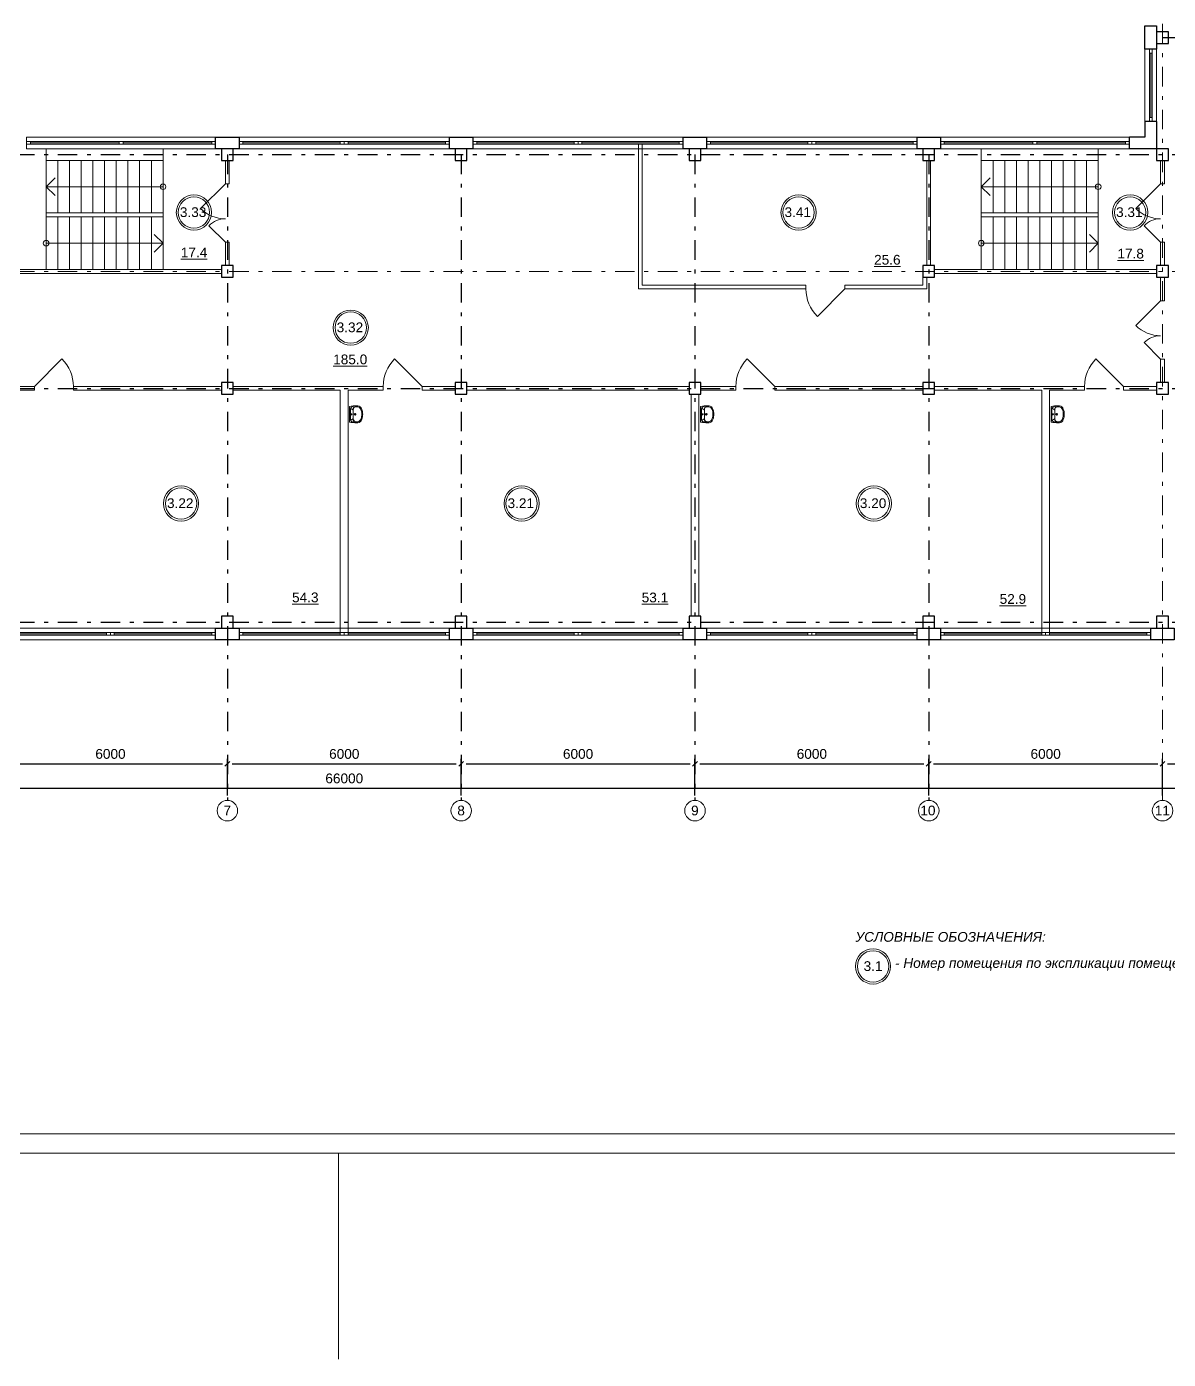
# Model space of a CAD drawing. Header units: metres. Extents: x -306 to 273, y -329 to 512.
# Drawn here: x 217.88 to 247.18, y 369.86 to 404.06 of the extents above; entities that cross this region are included whole.
import ezdxf
from ezdxf.enums import TextEntityAlignment as Align

# ---------------------------------------------------------------- set-up
doc = ezdxf.new("R2010")
doc.units = ezdxf.units.M
doc.header["$MEASUREMENT"] = 0
doc.linetypes.add('( Dashdot )', pattern=[1.001, 0.5, -0.25, 0.001, -0.25])
doc.layers.get('DEFPOINTS').update_dxf_attribs({"lineweight": 0})
doc.layers.add('Level 50', color=7, linetype='Continuous', lineweight=0)
doc.styles.add('Arial', font='ariali.ttf')
doc.styles.add('Standard_0', font='arial.ttf')
doc.styles.add('Style-Arial', font='arial.ttf')
doc.dimstyles.get("Standard").update_dxf_attribs({"dimtxt": 0.00018, "dimasz": 0.00018, "dimexe": 0.0002, "dimexo": 0.0625, "dimgap": 9e-05, "dimtad": 0, "dimtih": 1, "dimtoh": 1, "dimdec": 4, "dimlfac": 1000, "dimzin": 0, "dimdsep": 46, "dimtxsty": 'Standard_0', "dimcen": 9e-05, "dimadec": 0, "dimazin": 0, "dimtfac": 1, "dimtdec": 4, "dimtofl": 0, "dimtmove": 0, "dimatfit": 0, "dimfxl": 0.01, "dimfxlon": 1, "dimtolj": 1, "dimtzin": 0, "dimarcsym": 0})

# ---------------------------------------------------------------- blocks, each defined once
blk = doc.blocks.new('*U1656')
at = {"color": 7, "linetype": 'Continuous', "lineweight": 0}
blk.add_line((1.25, 0), (-1.25, 0), dxfattribs=at)
at = {"color": 7, "linetype": 'Continuous', "lineweight": 13, "flags": 128}
for points in [[(-1.35, 0.035), (-1.25, 0.035), (-1.25, -0.035), (-1.35, -0.035), (-1.35, 0.035)], [(1.25, 0.035), (1.35, 0.035), (1.35, -0.035), (1.25, -0.035), (1.25, 0.035)]]:
    blk.add_lwpolyline(points, close=True, dxfattribs=at)
at = {"color": 7, "linetype": 'Continuous', "lineweight": 0, "flags": 128}
blk.add_lwpolyline([(-1.25, 0.035), (1.25, 0.035), (1.25, -0.035), (-1.25, -0.035), (-1.25, 0.035)], close=True, dxfattribs=at)
blk = doc.blocks.new('*U1657')
at = {"color": 7, "linetype": 'Continuous', "lineweight": 0}
blk.add_line((1.25, 0.001), (-1.25, -0.001), dxfattribs=at)
at = {"color": 7, "linetype": 'Continuous', "lineweight": 13, "flags": 128}
for points in [[(-1.35, 0.034), (-1.25, 0.034), (-1.25, -0.036), (-1.35, -0.036), (-1.35, 0.034)], [(1.25, 0.036), (1.35, 0.036), (1.35, -0.034), (1.25, -0.034), (1.25, 0.036)]]:
    blk.add_lwpolyline(points, close=True, dxfattribs=at)
at = {"color": 7, "linetype": 'Continuous', "lineweight": 0, "flags": 128}
blk.add_lwpolyline([(-1.25, 0.034), (1.25, 0.036), (1.25, -0.034), (-1.25, -0.036), (-1.25, 0.034)], close=True, dxfattribs=at)
blk = doc.blocks.new('_Oblique-1')
at = {"color": 0, "linetype": 'ByBlock', "lineweight": -2}
blk.add_line((0.5, 0.5), (-0.5, -0.5), dxfattribs=at)
blk = doc.blocks.new('*D2302')
at = {"color": 0, "linetype": 'Continuous', "lineweight": -2, "transparency": 16777216}
for p, q in [((193.031, 384.331), (193.031, 384.642)), ((193.156, 384.517), (258.906, 384.517)), ((259.031, 384.331), (259.031, 384.642))]:
    blk.add_line(p, q, dxfattribs=at)
at = {"layer": 'DEFPOINTS', "color": 0, "linetype": 'Continuous', "lineweight": 0, "transparency": 16777216}
for p in [(259.031, 384.517), (193.031, 384.206), (259.031, 384.206)]:
    blk.add_point(p, dxfattribs=at)
at = {"color": 0, "linetype": 'Continuous', "lineweight": -2, "transparency": 16777216, "xscale": 0.125, "yscale": 0.125, "zscale": 0.125, "rotation": 180}
blk.add_blockref('_Oblique-1', (193.031, 384.517), dxfattribs=at)
at = {"color": 0, "linetype": 'Continuous', "lineweight": -2, "transparency": 16777216, "xscale": 0.125, "yscale": 0.125, "zscale": 0.125}
blk.add_blockref('_Oblique-1', (259.031, 384.517), dxfattribs=at)
at = {"color": 0, "linetype": 'Continuous', "lineweight": 0, "transparency": 16777216, "insert": (226.031, 384.769), "char_height": 0.25, "attachment_point": 5, "style": 'Style-Arial'}
blk.add_mtext('\\A1;66000', dxfattribs=at)
blk = doc.blocks.new('*U1659')
at = {"color": 7, "linetype": 'Continuous', "lineweight": 0}
for p in [(-0.227, 0.114), (0.227, 0.114)]:
    blk.add_line(p, (0, -0.114), dxfattribs=at)
blk = doc.blocks.new('*U1796')
at = {"color": 7, "linetype": 'Continuous', "lineweight": 13}
for radius in [0.452, 0.402]:
    blk.add_circle((0, 0), radius, dxfattribs=at)
at = {"color": 7, "linetype": 'Continuous', "lineweight": 13, "style": 'Style-Arial'}
blk.add_text('3.1', height=0.25, dxfattribs=at).set_placement((-0.242, 0.133), align=Align.TOP_LEFT)
blk = doc.blocks.new('*U1671')
at = {"color": 7, "linetype": 'Continuous', "lineweight": 0}
for p, q in [((-0.05, 0), (-2.325, 0)), ((2.325, 0), (0.05, 0))]:
    blk.add_line(p, q, dxfattribs=at)
at = {"color": 7, "linetype": 'Continuous', "lineweight": 0, "flags": 128}
for points in [[(-2.425, 0.15), (2.425, 0.15), (2.425, -0.15), (-2.425, -0.15), (-2.425, 0.15)], [(-2.325, 0.035), (2.325, 0.035), (2.325, -0.035), (-2.325, -0.035), (-2.325, 0.035)]]:
    blk.add_lwpolyline(points, close=True, dxfattribs=at)
at = {"color": 7, "linetype": 'Continuous', "lineweight": 13, "flags": 128}
for points in [[(-2.425, 0.035), (-2.325, 0.035), (-2.325, -0.035), (-2.425, -0.035), (-2.425, 0.035)], [(-0.05, 0.035), (0.05, 0.035), (0.05, -0.035), (-0.05, -0.035), (-0.05, 0.035)], [(2.325, 0.035), (2.425, 0.035), (2.425, -0.035), (2.325, -0.035), (2.325, 0.035)]]:
    blk.add_lwpolyline(points, close=True, dxfattribs=at)
blk = doc.blocks.new('*U1662')
at = {"color": 7, "linetype": 'Continuous', "lineweight": 0}
blk.add_line((0, -34.987), (0, -29.7), dxfattribs=at)
at = {"color": 7, "linetype": 'Continuous', "lineweight": 0, "flags": 128}
blk.add_lwpolyline([(42.05, 29.7), (42.05, -29.7), (-42.05, -29.7), (-42.05, 29.7), (42.05, 29.7)], close=True, dxfattribs=at)
at = {"layer": 'Level 50', "color": 7, "linetype": 'Continuous', "lineweight": 13}
blk.add_line((41.55, -29.2), (-41.25, -29.2), dxfattribs=at)
blk = doc.blocks.new('*U1843')
at = {"color": 7, "linetype": 'Continuous', "lineweight": 13}
for radius in [0.452, 0.402]:
    blk.add_circle((0, 0), radius, dxfattribs=at)
at = {"color": 7, "linetype": 'Continuous', "lineweight": 13, "style": 'Style-Arial'}
blk.add_text('3.20', height=0.25, dxfattribs=at).set_placement((-0.361, 0.133), align=Align.TOP_LEFT)
blk = doc.blocks.new('*U1844')
at = {"color": 7, "linetype": 'Continuous', "lineweight": 13}
for radius in [0.452, 0.402]:
    blk.add_circle((0, 0), radius, dxfattribs=at)
at = {"color": 7, "linetype": 'Continuous', "lineweight": 13, "style": 'Style-Arial'}
blk.add_text('3.21', height=0.25, dxfattribs=at).set_placement((-0.361, 0.133), align=Align.TOP_LEFT)
blk = doc.blocks.new('*U1845')
at = {"color": 7, "linetype": 'Continuous', "lineweight": 13}
for radius in [0.452, 0.402]:
    blk.add_circle((0, 0), radius, dxfattribs=at)
at = {"color": 7, "linetype": 'Continuous', "lineweight": 13, "style": 'Style-Arial'}
blk.add_text('3.22', height=0.25, dxfattribs=at).set_placement((-0.361, 0.133), align=Align.TOP_LEFT)
blk = doc.blocks.new('*U1866')
at = {"color": 7, "linetype": 'Continuous', "lineweight": 13}
for radius in [0.452, 0.402]:
    blk.add_circle((0, 0), radius, dxfattribs=at)
at = {"color": 7, "linetype": 'Continuous', "lineweight": 13, "style": 'Style-Arial'}
blk.add_text('3.31', height=0.25, dxfattribs=at).set_placement((-0.361, 0.133), align=Align.TOP_LEFT)
blk = doc.blocks.new('*U1867')
at = {"color": 7, "linetype": 'Continuous', "lineweight": 13}
for radius in [0.452, 0.402]:
    blk.add_circle((0, 0), radius, dxfattribs=at)
at = {"color": 7, "linetype": 'Continuous', "lineweight": 13, "style": 'Style-Arial'}
blk.add_text('3.32', height=0.25, dxfattribs=at).set_placement((-0.361, 0.133), align=Align.TOP_LEFT)
blk = doc.blocks.new('*U1868')
at = {"color": 7, "linetype": 'Continuous', "lineweight": 13}
for radius in [0.452, 0.402]:
    blk.add_circle((0, 0), radius, dxfattribs=at)
at = {"color": 7, "linetype": 'Continuous', "lineweight": 13, "style": 'Style-Arial'}
blk.add_text('3.33', height=0.25, dxfattribs=at).set_placement((-0.361, 0.133), align=Align.TOP_LEFT)
blk = doc.blocks.new('*U1876')
at = {"color": 7, "linetype": 'Continuous', "lineweight": 13}
for radius in [0.452, 0.402]:
    blk.add_circle((0, 0), radius, dxfattribs=at)
at = {"color": 7, "linetype": 'Continuous', "lineweight": 13, "style": 'Style-Arial'}
blk.add_text('3.41', height=0.25, dxfattribs=at).set_placement((-0.361, 0.133), align=Align.TOP_LEFT)
blk = doc.blocks.new('*U1890')
at = {"color": 7, "linetype": 'Continuous', "lineweight": 13}
for p, q in [((0.318, 0.75), (-0.318, 0.114)), ((0.318, -0.75), (-0.106, -0.326))]:
    blk.add_line(p, q, dxfattribs=at)
at = {"color": 7, "linetype": 'Continuous', "lineweight": 0}
for centre, radius, start, end in [((0.318, 0.75), 0.9, 225, 270), ((0.318, -0.75), 0.6, 90, 135)]:
    blk.add_arc(centre, radius, start, end, dxfattribs=at)
blk = doc.blocks.new('*U1888')
at = {"color": 7, "lineweight": 13}
blk.add_line((-0.5, 0.354), (0.207, -0.354), dxfattribs=at)
at = {"color": 7, "lineweight": 0}
blk.add_arc((-0.5, 0.354), 1, 315, 360, dxfattribs=at)
blk = doc.blocks.new('ум9')
at = {"color": 252, "lineweight": 13}
for p, q in [((0.317, 0), (-0.317, 0)), ((-0.237, -0.059), (-0.19, -0.143)), ((0.228, -0.039), (-0.228, -0.039)), ((0.185, -0.156), (-0.171, -0.156)), ((0.046, -0.234), (-0.046, -0.234)), ((0.035, -0.08), (-0.035, -0.08)), ((0, -0.115), (0, -0.045)), ((0, -0.189), (0, -0.28)), ((0.237, -0.059), (0.19, -0.143))]:
    blk.add_line(p, q, dxfattribs=at)
for centre, radius in [((0, -0.234), 0.0351), ((0, -0.08), 0.0221), ((0, -0.234), 0.0221)]:
    blk.add_circle(centre, radius, dxfattribs=at)
for centre, radius, start, end in [((1.163, -0.334), 1.518, 167.3206, 178.6525), ((-0.135, -0.304), 0.22, 178.312, 234.1043), ((-0.355, -0.298), 0.00065, 358.312, 358.6525), ((0.089, -0.267), 0.429, 154.5977, 180.3349), ((-0.317, -0.001), 0.00065, 90, 167.3206), ((-0.135, -0.303), 0.18, 141.0504, 245.2718), ((-0.228, -0.117), 0.078, 90, 154.5977), ((-0.135, -0.303), 0.193, 141.0504, 147.7493), ((-0.181, -0.302), 0.159, 98.7111, 129.9424), ((-0.181, -0.302), 0.146, 86.1548, 129.9424), ((-0.035, -0.093), 0.452, 239.6448, 267.5368), ((-0.035, -0.093), 0.413, 244.8898, 267.5368), ((0, 0.104), 0.65, 265.1692, 274.8308), ((0, 0.104), 0.611, 265.1692, 274.8308), ((0.035, -0.093), 0.413, 272.4632, 300.3552), ((0.035, -0.093), 0.452, 272.4632, 300.3552), ((0.181, -0.302), 0.146, 50.0576, 93.8452), ((0.181, -0.302), 0.159, 50.0576, 81.2889), ((0.135, -0.303), 0.18, 294.7282, 38.9496), ((0.228, -0.117), 0.078, 25.4023, 90), ((0.135, -0.304), 0.22, 305.8957, 1.688), ((0.135, -0.303), 0.193, 32.2507, 38.9496), ((-0.089, -0.267), 0.429, 359.6651, 25.4023), ((0.317, -0.001), 0.00065, 12.6794, 90), ((-1.163, -0.334), 1.518, 1.3475, 12.6794), ((0.355, -0.298), 0.00065, 181.3475, 181.688)]:
    blk.add_arc(centre, radius, start, end, dxfattribs=at)
blk = doc.blocks.new('*D2541')
at = {"color": 0, "linetype": 'Continuous', "lineweight": -2, "transparency": 16777216}
for p, q in [((217.031, 384.331), (217.031, 385.269)), ((217.156, 385.144), (222.906, 385.144)), ((223.031, 384.331), (223.031, 385.269))]:
    blk.add_line(p, q, dxfattribs=at)
at = {"layer": 'DEFPOINTS', "color": 0, "linetype": 'Continuous', "lineweight": 0, "transparency": 16777216}
for p in [(223.031, 385.144), (217.031, 384.206), (223.031, 384.206)]:
    blk.add_point(p, dxfattribs=at)
at = {"color": 0, "linetype": 'Continuous', "lineweight": -2, "transparency": 16777216, "xscale": 0.125, "yscale": 0.125, "zscale": 0.125, "rotation": 180}
blk.add_blockref('_Oblique-1', (217.031, 385.144), dxfattribs=at)
at = {"color": 0, "linetype": 'Continuous', "lineweight": -2, "transparency": 16777216, "xscale": 0.125, "yscale": 0.125, "zscale": 0.125}
blk.add_blockref('_Oblique-1', (223.031, 385.144), dxfattribs=at)
at = {"color": 0, "linetype": 'Continuous', "lineweight": 0, "transparency": 16777216, "insert": (220.031, 385.397), "char_height": 0.25, "attachment_point": 5, "style": 'Style-Arial'}
blk.add_mtext('\\A1;6000', dxfattribs=at)
blk = doc.blocks.new('*D2542')
at = {"color": 0, "linetype": 'Continuous', "lineweight": -2, "transparency": 16777216}
for p, q in [((223.031, 384.331), (223.031, 385.269)), ((223.156, 385.144), (228.906, 385.144)), ((229.031, 384.331), (229.031, 385.269))]:
    blk.add_line(p, q, dxfattribs=at)
at = {"layer": 'DEFPOINTS', "color": 0, "linetype": 'Continuous', "lineweight": 0, "transparency": 16777216}
for p in [(229.031, 385.144), (223.031, 384.206), (229.031, 384.206)]:
    blk.add_point(p, dxfattribs=at)
at = {"color": 0, "linetype": 'Continuous', "lineweight": -2, "transparency": 16777216, "xscale": 0.125, "yscale": 0.125, "zscale": 0.125, "rotation": 180}
blk.add_blockref('_Oblique-1', (223.031, 385.144), dxfattribs=at)
at = {"color": 0, "linetype": 'Continuous', "lineweight": -2, "transparency": 16777216, "xscale": 0.125, "yscale": 0.125, "zscale": 0.125}
blk.add_blockref('_Oblique-1', (229.031, 385.144), dxfattribs=at)
at = {"color": 0, "linetype": 'Continuous', "lineweight": 0, "transparency": 16777216, "insert": (226.031, 385.397), "char_height": 0.25, "attachment_point": 5, "style": 'Style-Arial'}
blk.add_mtext('\\A1;6000', dxfattribs=at)
blk = doc.blocks.new('*D2543')
at = {"color": 0, "linetype": 'Continuous', "lineweight": -2, "transparency": 16777216}
for p, q in [((229.031, 384.331), (229.031, 385.269)), ((229.156, 385.144), (234.906, 385.144)), ((235.031, 384.331), (235.031, 385.269))]:
    blk.add_line(p, q, dxfattribs=at)
at = {"layer": 'DEFPOINTS', "color": 0, "linetype": 'Continuous', "lineweight": 0, "transparency": 16777216}
for p in [(235.031, 385.144), (229.031, 384.206), (235.031, 384.206)]:
    blk.add_point(p, dxfattribs=at)
at = {"color": 0, "linetype": 'Continuous', "lineweight": -2, "transparency": 16777216, "xscale": 0.125, "yscale": 0.125, "zscale": 0.125, "rotation": 180}
blk.add_blockref('_Oblique-1', (229.031, 385.144), dxfattribs=at)
at = {"color": 0, "linetype": 'Continuous', "lineweight": -2, "transparency": 16777216, "xscale": 0.125, "yscale": 0.125, "zscale": 0.125}
blk.add_blockref('_Oblique-1', (235.031, 385.144), dxfattribs=at)
at = {"color": 0, "linetype": 'Continuous', "lineweight": 0, "transparency": 16777216, "insert": (232.031, 385.397), "char_height": 0.25, "attachment_point": 5, "style": 'Style-Arial'}
blk.add_mtext('\\A1;6000', dxfattribs=at)
blk = doc.blocks.new('*D2544')
at = {"color": 0, "linetype": 'Continuous', "lineweight": -2, "transparency": 16777216}
for p, q in [((235.031, 384.331), (235.031, 385.269)), ((235.156, 385.144), (240.906, 385.144)), ((241.031, 384.331), (241.031, 385.269))]:
    blk.add_line(p, q, dxfattribs=at)
at = {"layer": 'DEFPOINTS', "color": 0, "linetype": 'Continuous', "lineweight": 0, "transparency": 16777216}
for p in [(241.031, 385.144), (235.031, 384.206), (241.031, 384.206)]:
    blk.add_point(p, dxfattribs=at)
at = {"color": 0, "linetype": 'Continuous', "lineweight": -2, "transparency": 16777216, "xscale": 0.125, "yscale": 0.125, "zscale": 0.125, "rotation": 180}
blk.add_blockref('_Oblique-1', (235.031, 385.144), dxfattribs=at)
at = {"color": 0, "linetype": 'Continuous', "lineweight": -2, "transparency": 16777216, "xscale": 0.125, "yscale": 0.125, "zscale": 0.125}
blk.add_blockref('_Oblique-1', (241.031, 385.144), dxfattribs=at)
at = {"color": 0, "linetype": 'Continuous', "lineweight": 0, "transparency": 16777216, "insert": (238.031, 385.397), "char_height": 0.25, "attachment_point": 5, "style": 'Style-Arial'}
blk.add_mtext('\\A1;6000', dxfattribs=at)
blk = doc.blocks.new('*D2545')
at = {"color": 0, "linetype": 'Continuous', "lineweight": -2, "transparency": 16777216}
for p, q in [((241.031, 384.331), (241.031, 385.269)), ((241.156, 385.144), (246.906, 385.144)), ((247.031, 384.331), (247.031, 385.269))]:
    blk.add_line(p, q, dxfattribs=at)
at = {"layer": 'DEFPOINTS', "color": 0, "linetype": 'Continuous', "lineweight": 0, "transparency": 16777216}
for p in [(247.031, 385.144), (241.031, 384.206), (247.031, 384.206)]:
    blk.add_point(p, dxfattribs=at)
at = {"color": 0, "linetype": 'Continuous', "lineweight": -2, "transparency": 16777216, "xscale": 0.125, "yscale": 0.125, "zscale": 0.125, "rotation": 180}
blk.add_blockref('_Oblique-1', (241.031, 385.144), dxfattribs=at)
at = {"color": 0, "linetype": 'Continuous', "lineweight": -2, "transparency": 16777216, "xscale": 0.125, "yscale": 0.125, "zscale": 0.125}
blk.add_blockref('_Oblique-1', (247.031, 385.144), dxfattribs=at)
at = {"color": 0, "linetype": 'Continuous', "lineweight": 0, "transparency": 16777216, "insert": (244.031, 385.397), "char_height": 0.25, "attachment_point": 5, "style": 'Style-Arial'}
blk.add_mtext('\\A1;6000', dxfattribs=at)
blk = doc.blocks.new('*D2546')
at = {"color": 0, "linetype": 'Continuous', "lineweight": -2, "transparency": 16777216}
for p, q in [((247.031, 384.331), (247.031, 385.269)), ((247.156, 385.144), (249.906, 385.144)), ((250.031, 384.331), (250.031, 385.269))]:
    blk.add_line(p, q, dxfattribs=at)
at = {"layer": 'DEFPOINTS', "color": 0, "linetype": 'Continuous', "lineweight": 0, "transparency": 16777216}
for p in [(250.031, 385.144), (247.031, 384.206), (250.031, 384.206)]:
    blk.add_point(p, dxfattribs=at)
at = {"color": 0, "linetype": 'Continuous', "lineweight": -2, "transparency": 16777216, "xscale": 0.125, "yscale": 0.125, "zscale": 0.125, "rotation": 180}
blk.add_blockref('_Oblique-1', (247.031, 385.144), dxfattribs=at)
at = {"color": 0, "linetype": 'Continuous', "lineweight": -2, "transparency": 16777216, "xscale": 0.125, "yscale": 0.125, "zscale": 0.125}
blk.add_blockref('_Oblique-1', (250.031, 385.144), dxfattribs=at)
at = {"color": 0, "linetype": 'Continuous', "lineweight": 0, "transparency": 16777216, "insert": (248.531, 385.397), "char_height": 0.25, "attachment_point": 5, "style": 'Style-Arial'}
blk.add_mtext('\\A1;3000', dxfattribs=at)

msp = doc.modelspace()

# ---------------------------------------------------------------- linework, layer by layer
at = {"color": 1, "linetype": '( Dashdot )', "lineweight": 0}
for p, q in [((247.03122933, 432.72924535), (247.03122933, 384.20583039)), ((190.07964142, 397.77924535), (261.97964142, 397.77924535))]:
    msp.add_line(p, q, dxfattribs=at)
at = {"color": 1, "linetype": '( Dashdot )'}
for p, q in [((247.03122933, 403.77924535), (261.97964142, 403.77924535)), ((190.07964142, 400.77924535), (261.97964142, 400.77924535)), ((223.03122933, 400.77924535), (223.03122933, 384.20583039)), ((229.03122933, 400.77924535), (229.03122933, 384.20583039)), ((235.03122933, 400.77924535), (235.03122933, 384.20583039)), ((241.03122933, 400.77924535), (241.03122933, 384.20583039)), ((190.07964142, 394.77924535), (261.97964142, 394.77924535)), ((190.07964142, 388.77924535), (261.97964142, 388.77924535))]:
    msp.add_line(p, q, dxfattribs=at)
at = {"color": 7, "linetype": 'Continuous', "lineweight": 0}
for p, q in [((246.72964142, 401.72924535), (246.72964142, 403.37924535)), ((218.67964142, 399.27924535), (218.67964142, 400.62924535)), ((218.97964142, 399.27924535), (218.97964142, 400.62924535)), ((219.27964142, 399.27924535), (219.27964142, 400.62924535)), ((219.57964142, 399.27924535), (219.57964142, 400.62924535)), ((219.87964142, 399.27924535), (219.87964142, 400.62924535)), ((220.17964142, 399.27924535), (220.17964142, 400.62924535)), ((220.47964142, 399.27924535), (220.47964142, 400.62924535)), ((220.77964142, 399.27924535), (220.77964142, 400.62924535)), ((221.07964142, 399.27924535), (221.07964142, 400.62924535)), ((242.67964142, 399.27924535), (242.67964142, 400.62924535)), ((242.97964142, 399.27924535), (242.97964142, 400.62924535)), ((243.27964142, 399.27924535), (243.27964142, 400.62924535)), ((243.57964142, 399.27924535), (243.57964142, 400.62924535)), ((243.87964142, 399.27924535), (243.87964142, 400.62924535)), ((244.17964142, 399.27924535), (244.17964142, 400.62924535)), ((244.47964142, 399.27924535), (244.47964142, 400.62924535)), ((244.77964142, 399.27924535), (244.77964142, 400.62924535)), ((245.07964142, 399.27924535), (245.07964142, 400.62924535)), ((221.37964142, 399.95424535), (218.37964142, 399.95424535)), ((245.37964142, 399.95424535), (242.37964142, 399.95424535)), ((218.67964142, 397.82924535), (218.67964142, 399.17924535)), ((218.97964142, 397.82924535), (218.97964142, 399.17924535)), ((219.27964142, 397.82924535), (219.27964142, 399.17924535)), ((219.57964142, 397.82924535), (219.57964142, 399.17924535)), ((219.87964142, 397.82924535), (219.87964142, 399.17924535)), ((220.17964142, 397.82924535), (220.17964142, 399.17924535)), ((220.47964142, 397.82924535), (220.47964142, 399.17924535)), ((220.77964142, 397.82924535), (220.77964142, 399.17924535)), ((221.07964142, 397.82924535), (221.07964142, 399.17924535)), ((242.67964142, 397.82924535), (242.67964142, 399.17924535)), ((242.97964142, 397.82924535), (242.97964142, 399.17924535)), ((243.27964142, 397.82924535), (243.27964142, 399.17924535)), ((243.57964142, 397.82924535), (243.57964142, 399.17924535)), ((243.87964142, 397.82924535), (243.87964142, 399.17924535)), ((244.17964142, 397.82924535), (244.17964142, 399.17924535)), ((244.47964142, 397.82924535), (244.47964142, 399.17924535)), ((244.77964142, 397.82924535), (244.77964142, 399.17924535)), ((245.07964142, 397.82924535), (245.07964142, 399.17924535)), ((218.37964142, 398.50424535), (221.37964142, 398.50424535)), ((242.37964142, 398.50424535), (245.37964142, 398.50424535))]:
    msp.add_line(p, q, dxfattribs=at)
at = {"color": 7, "linetype": 'Continuous', "lineweight": 30}
for p in [(246.17964142, 400.92924535), (246.57964142, 401.22924535)]:
    msp.add_line(p, (246.17964142, 401.22924535), dxfattribs=at)
at = {"color": 7, "linetype": 'Continuous', "lineweight": 13}
for p, q in [((217.87964142, 400.92924535), (218.37964142, 400.92924535)), ((218.37964142, 400.62924535), (218.37964142, 400.92924535)), ((221.37964142, 397.82924535), (221.37964142, 400.92924535)), ((222.72964142, 400.92924535), (221.37964142, 400.92924535)), ((242.37964142, 400.92924535), (241.32964142, 400.92924535)), ((242.37964142, 397.82924535), (242.37964142, 400.92924535)), ((245.37964142, 397.82924535), (245.37964142, 400.92924535)), ((245.37964142, 400.92924535), (246.17964142, 400.92924535)), ((218.37964142, 397.84924535), (218.37964142, 400.62924535)), ((222.97964142, 400.02924535), (223.07964142, 400.02924535)), ((247.07964142, 400.02924535), (246.97964142, 400.02924535)), ((221.37964142, 399.27924535), (218.37964142, 399.27924535)), ((245.37964142, 399.27924535), (242.37964142, 399.27924535)), ((245.37964142, 399.27924535), (245.37964142, 399.17924535)), ((222.97964142, 398.52924535), (223.07964142, 398.52924535)), ((247.07964142, 398.52924535), (246.97964142, 398.52924535)), ((237.87964142, 397.42924535), (237.87964142, 397.32924535)), ((238.87964142, 397.42924535), (238.87964142, 397.32924535)), ((240.87964142, 397.62924535), (240.87964142, 397.42924535)), ((240.97964142, 397.62924535), (240.97964142, 397.32924535)), ((247.07964142, 397.02924535), (246.97964142, 397.02924535)), ((247.07964142, 395.52924535), (246.97964142, 395.52924535)), ((218.07964142, 394.82924535), (218.07964142, 394.72924535)), ((219.07964142, 394.82924535), (219.07964142, 394.72924535)), ((227.02964142, 394.82924535), (227.02964142, 394.72924535)), ((228.02964142, 394.82924535), (228.02964142, 394.72924535)), ((236.07964142, 394.82924535), (236.07964142, 394.72924535)), ((237.07964142, 394.82924535), (237.07964142, 394.72924535)), ((245.02964142, 394.82924535), (245.02964142, 394.72924535)), ((246.02964142, 394.82924535), (246.02964142, 394.72924535)), ((229.27964142, 388.32924535), (234.77964142, 388.32924535))]:
    msp.add_line(p, q, dxfattribs=at)
at = {"color": 7, "linetype": 'Continuous', "lineweight": 30, "flags": 128}
for points in [[(246.57964142, 403.47924535), (246.57964142, 404.07924535), (246.87964142, 404.07924535), (246.87964142, 403.47924535), (246.57964142, 403.47924535)], [(246.87964142, 403.92924535), (246.87964142, 403.62924535), (247.17964142, 403.62924535), (247.17964142, 403.92924535), (246.87964142, 403.92924535)], [(223.32964142, 400.92924535), (222.72964142, 400.92924535), (222.72964142, 401.22924535), (223.32964142, 401.22924535), (223.32964142, 400.92924535)], [(229.32964142, 400.92924535), (228.72964142, 400.92924535), (228.72964142, 401.22924535), (229.32964142, 401.22924535), (229.32964142, 400.92924535)], [(235.32964142, 400.92924535), (234.72964142, 400.92924535), (234.72964142, 401.22924535), (235.32964142, 401.22924535), (235.32964142, 400.92924535)], [(241.32964142, 400.92924535), (240.72964142, 400.92924535), (240.72964142, 401.22924535), (241.32964142, 401.22924535), (241.32964142, 400.92924535)], [(222.87964142, 400.92924535), (222.87964142, 400.62924535), (223.17964142, 400.62924535), (223.17964142, 400.92924535), (222.87964142, 400.92924535)], [(228.87964142, 400.92924535), (228.87964142, 400.62924535), (229.17964142, 400.62924535), (229.17964142, 400.92924535), (228.87964142, 400.92924535)], [(234.87964142, 400.92924535), (234.87964142, 400.62924535), (235.17964142, 400.62924535), (235.17964142, 400.92924535), (234.87964142, 400.92924535)], [(240.87964142, 400.92924535), (240.87964142, 400.62924535), (241.17964142, 400.62924535), (241.17964142, 400.92924535), (240.87964142, 400.92924535)], [(246.87964142, 400.92924535), (246.87964142, 400.62924535), (247.17964142, 400.62924535), (247.17964142, 400.92924535), (246.87964142, 400.92924535)], [(222.87964142, 397.92924535), (222.87964142, 397.62924535), (223.17964142, 397.62924535), (223.17964142, 397.92924535), (222.87964142, 397.92924535)], [(240.87964142, 397.92924535), (240.87964142, 397.62924535), (241.17964142, 397.62924535), (241.17964142, 397.92924535), (240.87964142, 397.92924535)], [(246.87964142, 397.92924535), (246.87964142, 397.62924535), (247.17964142, 397.62924535), (247.17964142, 397.92924535), (246.87964142, 397.92924535)], [(222.87964142, 394.92924535), (222.87964142, 394.62924535), (223.17964142, 394.62924535), (223.17964142, 394.92924535), (222.87964142, 394.92924535)], [(228.87964142, 394.92924535), (228.87964142, 394.62924535), (229.17964142, 394.62924535), (229.17964142, 394.92924535), (228.87964142, 394.92924535)], [(234.87964142, 394.92924535), (234.87964142, 394.62924535), (235.17964142, 394.62924535), (235.17964142, 394.92924535), (234.87964142, 394.92924535)], [(240.87964142, 394.92924535), (240.87964142, 394.62924535), (241.17964142, 394.62924535), (241.17964142, 394.92924535), (240.87964142, 394.92924535)], [(246.87964142, 394.92924535), (246.87964142, 394.62924535), (247.17964142, 394.62924535), (247.17964142, 394.92924535), (246.87964142, 394.92924535)], [(222.87964142, 388.92924535), (222.87964142, 388.62924535), (223.17964142, 388.62924535), (223.17964142, 388.92924535), (222.87964142, 388.92924535)], [(228.87964142, 388.92924535), (228.87964142, 388.62924535), (229.17964142, 388.62924535), (229.17964142, 388.92924535), (228.87964142, 388.92924535)], [(234.87964142, 388.92924535), (234.87964142, 388.62924535), (235.17964142, 388.62924535), (235.17964142, 388.92924535), (234.87964142, 388.92924535)], [(240.87964142, 388.92924535), (240.87964142, 388.62924535), (241.17964142, 388.62924535), (241.17964142, 388.92924535), (240.87964142, 388.92924535)], [(246.87964142, 388.92924535), (246.87964142, 388.62924535), (247.17964142, 388.62924535), (247.17964142, 388.92924535), (246.87964142, 388.92924535)], [(223.32964142, 388.32924535), (222.72964142, 388.32924535), (222.72964142, 388.62924535), (223.32964142, 388.62924535), (223.32964142, 388.32924535)], [(229.32964142, 388.32924535), (228.72964142, 388.32924535), (228.72964142, 388.62924535), (229.32964142, 388.62924535), (229.32964142, 388.32924535)], [(235.32964142, 388.32924535), (234.72964142, 388.32924535), (234.72964142, 388.62924535), (235.32964142, 388.62924535), (235.32964142, 388.32924535)], [(241.32964142, 388.32924535), (240.72964142, 388.32924535), (240.72964142, 388.62924535), (241.32964142, 388.62924535), (241.32964142, 388.32924535)], [(247.32964142, 388.32924535), (246.72964142, 388.32924535), (246.72964142, 388.62924535), (247.32964142, 388.62924535), (247.32964142, 388.32924535)]]:
    msp.add_lwpolyline(points, close=True, dxfattribs=at)
at = {"color": 7, "linetype": 'Continuous', "lineweight": 0, "flags": 128}
for points in [[(246.57964142, 403.47924535), (246.57964142, 401.62924535), (246.87964142, 401.62924535), (246.87964142, 403.47924535), (246.57964142, 403.47924535)], [(246.76464142, 403.37924535), (246.69464142, 403.37924535), (246.69464142, 401.72924535), (246.76464142, 401.72924535), (246.76464142, 403.37924535)], [(223.32964142, 401.22924535), (228.72964142, 401.22924535), (228.72964142, 400.92924535), (223.32964142, 400.92924535), (223.32964142, 401.22924535)], [(229.32964142, 401.22924535), (234.72964142, 401.22924535), (234.72964142, 400.92924535), (229.32964142, 400.92924535), (229.32964142, 401.22924535)], [(235.32964142, 401.22924535), (240.72964142, 401.22924535), (240.72964142, 400.92924535), (235.32964142, 400.92924535), (235.32964142, 401.22924535)], [(217.32964142, 388.62924535), (222.72964142, 388.62924535), (222.72964142, 388.32924535), (217.32964142, 388.32924535), (217.32964142, 388.62924535)], [(223.32964142, 388.62924535), (228.72964142, 388.62924535), (228.72964142, 388.32924535), (223.32964142, 388.32924535), (223.32964142, 388.62924535)], [(229.32964142, 388.62924535), (234.72964142, 388.62924535), (234.72964142, 388.32924535), (229.32964142, 388.32924535), (229.32964142, 388.62924535)], [(235.32964142, 388.62924535), (240.72964142, 388.62924535), (240.72964142, 388.32924535), (235.32964142, 388.32924535), (235.32964142, 388.62924535)], [(241.32964142, 388.62924535), (246.72964142, 388.62924535), (246.72964142, 388.32924535), (241.32964142, 388.32924535), (241.32964142, 388.62924535)]]:
    msp.add_lwpolyline(points, close=True, dxfattribs=at)
at = {"color": 7, "linetype": 'Continuous', "lineweight": 13, "flags": 128}
for points in [[(246.69464142, 403.47924535), (246.69464142, 403.37924535), (246.76464142, 403.37924535), (246.76464142, 403.47924535), (246.69464142, 403.47924535)], [(246.69464142, 401.72924535), (246.69464142, 401.62924535), (246.76464142, 401.62924535), (246.76464142, 401.72924535), (246.69464142, 401.72924535)], [(240.97964142, 400.62924535), (240.97964142, 397.92924535), (241.07964142, 397.92924535), (241.07964142, 400.62924535), (240.97964142, 400.62924535)], [(241.17964142, 397.82924535), (246.87964142, 397.82924535), (246.87964142, 397.72924535), (241.17964142, 397.72924535), (241.17964142, 397.82924535)], [(229.17964142, 394.82924535), (234.87964142, 394.82924535), (234.87964142, 394.72924535), (229.17964142, 394.72924535), (229.17964142, 394.82924535)], [(235.12964142, 388.92924535), (235.12964142, 394.62924535), (234.92964142, 394.62924535), (234.92964142, 388.92924535), (235.12964142, 388.92924535)]]:
    msp.add_lwpolyline(points, close=True, dxfattribs=at)
at = {"color": 7, "linetype": 'Continuous', "lineweight": 30, "flags": 128}
for points in [[(246.87964142, 401.62924535), (246.87964142, 400.92924535), (246.17964142, 400.92924535)], [(246.87964142, 401.62924535), (246.57964142, 401.62924535), (246.57964142, 401.22924535)]]:
    msp.add_lwpolyline(points, dxfattribs=at)
at = {"color": 7, "linetype": 'Continuous', "lineweight": 13, "flags": 128}
for points in [[(233.57964142, 401.04424535), (233.57964142, 397.32924535)], [(233.67964142, 401.04424535), (233.67964142, 397.42924535)], [(221.37964142, 400.62924535), (218.37964142, 400.62924535)], [(223.07964142, 400.02924535), (223.07964142, 400.62924535), (222.97964142, 400.62924535), (222.97964142, 400.02924535)], [(245.37964142, 400.62924535), (242.37964142, 400.62924535)], [(247.07964142, 400.02924535), (247.07964142, 400.62924535), (246.97964142, 400.62924535), (246.97964142, 400.02924535)], [(221.37964142, 399.17924535), (218.37964142, 399.17924535)], [(245.37964142, 399.17924535), (242.37964142, 399.17924535)], [(222.97964142, 398.52924535), (222.97964142, 397.92924535), (223.07964142, 397.92924535), (223.07964142, 398.52924535)], [(246.97964142, 398.52924535), (246.97964142, 397.92924535), (247.07964142, 397.92924535), (247.07964142, 398.52924535)], [(222.87964142, 397.82924535), (217.17964142, 397.82924535), (217.17964142, 397.72924535), (222.87964142, 397.72924535)], [(237.87964142, 397.42924535), (233.67964142, 397.42924535)], [(240.87964142, 397.42924535), (238.87964142, 397.42924535)], [(246.97964142, 397.02924535), (246.97964142, 397.62924535), (247.07964142, 397.62924535), (247.07964142, 397.02924535)], [(237.87964142, 397.32924535), (233.57964142, 397.32924535)], [(240.97964142, 397.32924535), (238.87964142, 397.32924535)], [(247.07964142, 395.52924535), (247.07964142, 394.92924535), (246.97964142, 394.92924535), (246.97964142, 395.52924535)], [(218.07964142, 394.72924535), (217.17964142, 394.72924535), (217.17964142, 394.82924535), (218.07964142, 394.82924535)], [(219.07964142, 394.82924535), (222.87964142, 394.82924535), (222.87964142, 394.72924535), (219.07964142, 394.72924535)], [(225.92964142, 394.72924535), (223.17964142, 394.72924535), (223.17964142, 394.82924535), (227.02964142, 394.82924535)], [(225.92964142, 394.72924535), (225.92964142, 388.51424535), (226.12964142, 388.51424535), (226.12964142, 394.72924535)], [(227.02964142, 394.72924535), (226.12964142, 394.72924535)], [(228.02964142, 394.82924535), (228.87964142, 394.82924535), (228.87964142, 394.72924535), (228.02964142, 394.72924535)], [(236.07964142, 394.72924535), (235.17964142, 394.72924535), (235.17964142, 394.82924535), (236.07964142, 394.82924535)], [(237.07964142, 394.82924535), (240.87964142, 394.82924535), (240.87964142, 394.72924535), (237.07964142, 394.72924535)], [(243.92964142, 394.72924535), (241.17964142, 394.72924535), (241.17964142, 394.82924535), (245.02964142, 394.82924535)], [(243.92964142, 394.72924535), (243.92964142, 388.51424535), (244.12964142, 388.51424535), (244.12964142, 394.72924535)], [(245.02964142, 394.72924535), (244.12964142, 394.72924535)], [(246.02964142, 394.82924535), (246.87964142, 394.82924535), (246.87964142, 394.72924535), (246.02964142, 394.72924535)]]:
    msp.add_lwpolyline(points, dxfattribs=at)
at = {"color": 7, "linetype": 'Continuous', "lineweight": 0}
for centre in [(221.37964142, 399.95424535), (245.37964142, 399.95424535), (218.37964142, 398.50424535), (242.37964142, 398.50424535)]:
    msp.add_circle(centre, 0.07327717, dxfattribs=at)
at = {"color": 7, "linetype": 'Continuous', "lineweight": 13}
for centre in [(223.03122933, 383.94247495), (229.03122933, 383.94247495), (235.03122933, 383.94247495), (241.03122933, 383.94247495), (247.03122933, 383.94247495)]:
    msp.add_circle(centre, 0.26335544, dxfattribs=at)

# ---------------------------------------------------------------- block references
for name, p in [('*U1671', (220.30460505, 401.07928631)), ('*U1657', (224.67959481, 401.07818631)), ('*U1656', (227.37959481, 401.07928631)), ('*U1657', (230.67959481, 401.07818631)), ('*U1656', (233.37959481, 401.07928631)), ('*U1657', (236.67959481, 401.07818631)), ('*U1656', (239.37959481, 401.07928631)), ('*U1890', (222.66144481, 399.27926795)), ('*U1890', (246.66144481, 399.27926795)), ('*U1868', (222.17293395, 399.29303195)), ('*U1876', (237.69084961, 399.29232183)), ('*U1866', (246.1995676, 399.29303195)), ('*U1867', (226.19694638, 396.33741099)), ('*U1890', (246.66144481, 396.27926795)), ('*U1845', (221.84208026, 391.82469795)), ('*U1844', (230.5825632, 391.82469795)), ('*U1843', (239.62301897, 391.82469795)), ('*U1657', (218.67959481, 388.47818631)), ('*U1656', (221.37959481, 388.47928631)), ('*U1657', (224.67959481, 388.47818631)), ('*U1656', (227.37959481, 388.47928631)), ('*U1656', (230.67959481, 388.47928631)), ('*U1656', (233.37959481, 388.47928631)), ('*U1656', (236.67959481, 388.47928631)), ('*U1656', (239.37959481, 388.47928631)), ('*U1657', (242.67959481, 388.47818631)), ('*U1656', (245.37959481, 388.47928631)), ('*U1796', (239.60094264, 379.94556712))]:
    msp.add_blockref(name, p, dxfattribs=at)
at = {"color": 7, "linetype": 'Continuous', "lineweight": 13, "extrusion": (0, 0, -1)}
msp.add_blockref('*U1671', (-243.75467778, 401.07928631), dxfattribs=at)
at = {"color": 7, "linetype": 'Continuous', "lineweight": 0}
for p, rotation in [((218.49323237, 399.95424196), 270), ((242.49323237, 399.95424196), 270), ((221.26605046, 398.50424875), 90), ((245.26605046, 398.50424875), 90)]:
    msp.add_blockref('*U1659', p, dxfattribs=dict(at, rotation=rotation))
at = {"color": 7, "lineweight": 13, "extrusion": (0, 0, -1)}
msp.add_blockref('*U1888', (-238.37968802, 396.97571795), dxfattribs=at)
at = {"color": 7, "lineweight": 13, "extrusion": (0, 0, -1), "rotation": 180}
msp.add_blockref('*U1888', (-218.57959481, 395.18277275), dxfattribs=at)
at = {"color": 7, "lineweight": 13, "rotation": 180}
for p in [(227.52968802, 395.18277275), (236.57968802, 395.18277275), (245.52968802, 395.18277275)]:
    msp.add_blockref('*U1888', p, dxfattribs=at)
at = {"color": 252, "lineweight": 13, "xscale": 0.6221590909090893, "yscale": 0.6221590909090893, "zscale": 0.6221590909090893, "rotation": 90}
for p in [(226.16402302, 394.1132036), (235.17487017, 394.1132036), (244.168143, 394.1132036)]:
    msp.add_blockref('ум9', p, dxfattribs=at)
at = {"layer": 'Level 50', "color": 7, "linetype": 'Continuous', "lineweight": 13}
msp.add_blockref('*U1662', (225.88121738, 404.85030608), dxfattribs=at)

# ---------------------------------------------------------------- texts
at = {"color": 7, "linetype": 'Continuous', "lineweight": 13, "style": 'Style-Arial'}
for s, p in [('%%u17.4%%U', (221.83688034, 398.39221449)), ('%%u25.6%%U', (239.62829898, 398.20396959)), ('%%u17.8%%U', (245.87270955, 398.36154748)), ('%%u185.0%%U', (225.74688872, 395.64769999)), ('%%u54.3%%U', (224.69078698, 389.54048469)), ('%%u53.1%%U', (233.66365885, 389.53779426)), ('%%u52.9%%U', (242.85036177, 389.49951571))]:
    msp.add_text(s, height=0.25, dxfattribs=at).set_placement(p, align=Align.TOP_LEFT)
at = {"color": 7, "linetype": 'Continuous', "lineweight": 30, "style": 'Style-Arial'}
for s, p in [('7', (222.93153651, 384.07173758)), ('8', (228.93153651, 384.07173758)), ('9', (234.93153651, 384.07173758)), ('10', (240.81515428, 384.07173758)), ('11', (246.83254473, 384.07173758))]:
    msp.add_text(s, height=0.25, dxfattribs=at).set_placement(p, align=Align.TOP_LEFT)
at = {"color": 18, "linetype": 'Continuous', "lineweight": 13, "true_color": 0x000000, "style": 'Arial'}
for s, p in [('УСЛОВНЫЕ ОБОЗНАЧЕНИЯ:', (241.5924312, 380.82888355)), ('- Номер помещения по экспликации помещений.', (244.15395872, 380.15889904))]:
    msp.add_text(s, height=0.25, dxfattribs=at).set_placement(p, align=Align.TOP_CENTER)

# ---------------------------------------------------------------- dimensions: what is measured, and where the dimension line sits
at = {"color": 5, "linetype": 'Continuous', "lineweight": 0}
for base, p1, p2, picture, middle in [((223.03122933, 385.1438821), (217.03122933, 384.20583039), (223.03122933, 384.20583039), '*D2541', (220.03122933, 385.39652534)), ((229.03122933, 385.1438821), (223.03122933, 384.20583039), (229.03122933, 384.20583039), '*D2542', (226.03122933, 385.39652534)), ((235.03122933, 385.1438821), (229.03122933, 384.20583039), (235.03122933, 384.20583039), '*D2543', (232.03122933, 385.39652534)), ((241.03122933, 385.1438821), (235.03122933, 384.20583039), (241.03122933, 384.20583039), '*D2544', (238.03122933, 385.39652534)), ((247.03122933, 385.1438821), (241.03122933, 384.20583039), (247.03122933, 384.20583039), '*D2545', (244.03122933, 385.39652534)), ((250.03122933, 385.1438821), (247.03122933, 384.20583039), (250.03122933, 384.20583039), '*D2546', (248.53122933, 385.39661061)), ((259.03122933, 384.516757866), (193.03122933, 384.2058303929), (259.03122933, 384.2058303929), '*D2302', (226.03122933, 384.769401113))]:
    dim = msp.add_linear_dim(base=base, p1=p1, p2=p2, dimstyle='Standard', override={"dimtxt": 0.25, "dimasz": 0.125, "dimexe": 0.125, "dimexo": 0.125, "dimgap": 0.125, "dimtad": 1, "dimtih": 0, "dimtoh": 0, "dimzin": 11, "dimtxsty": 'Style-Arial', "dimblk": '_Oblique-1', "dimfxlon": 0, "dimfrac": 2, "dimtzin": 11}, dxfattribs=at)
    dim.commit()
    dim.dimension.update_dxf_attribs({"geometry": picture, "text_midpoint": middle})

doc.saveas('drawing.dxf')
